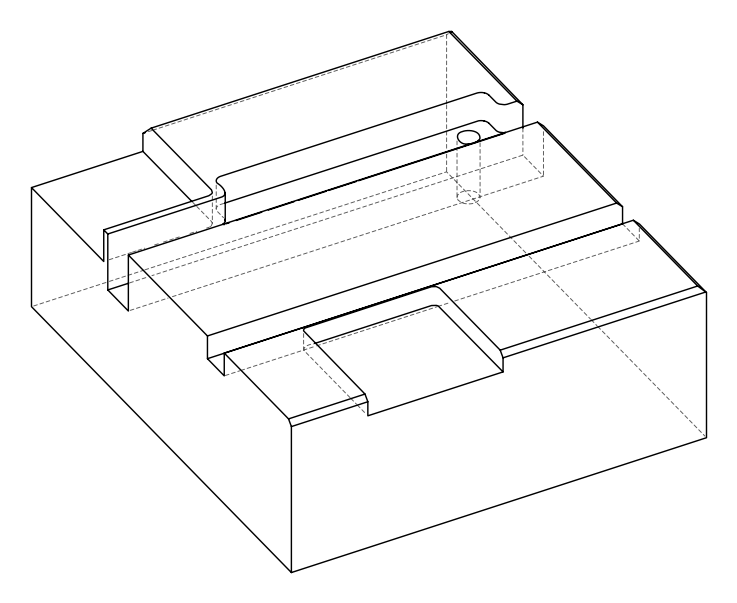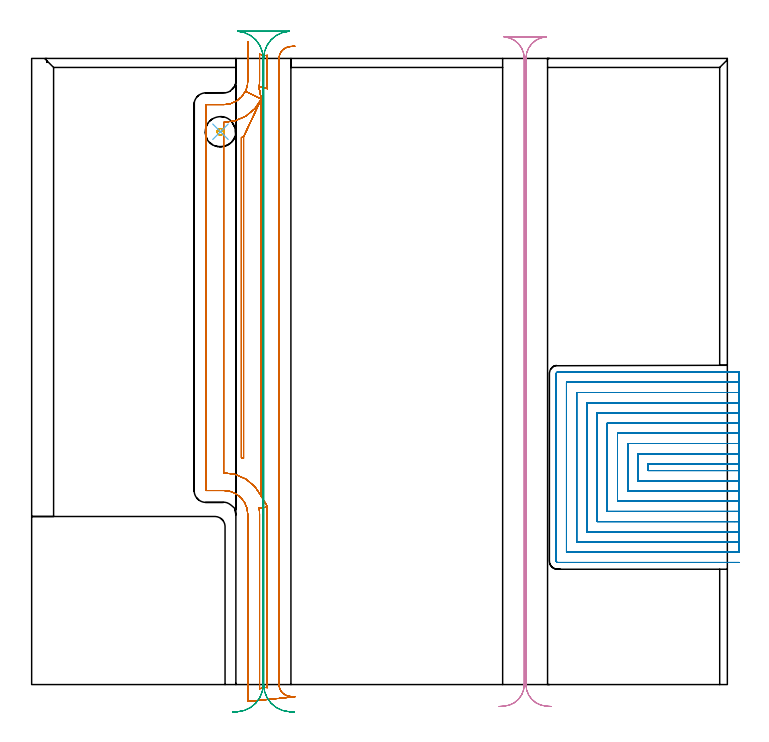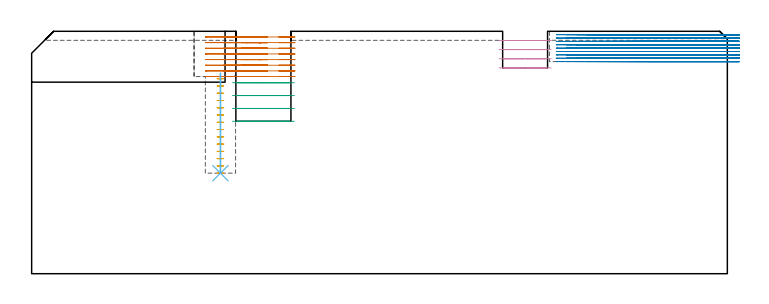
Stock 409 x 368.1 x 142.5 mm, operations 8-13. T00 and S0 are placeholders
(PLAN: 13 operations, 7 tool changes, 174.7 min)
(1 AREA_MILL | FG_CHAMFER_SURFACE | UGT0205_001 | 1.26 min | 717 mm3)
(2 AREA_MILL_1 | FG_CHAMFER_SURFACE_1 | UGT0205_001 | 2.18 min | 1845 mm3)
(3 AREA_MILL_2 | FG_CHAMFER_SURFACE_2 | UGT0205_001 | 1.95 min | 1679 mm3)
(4 AREA_MILL_3 | FG_CHAMFER_SURFACE_3 | UGT0205_001 | 10.97 min | 22871 mm3)
(5 AREA_MILL_4 | FG_CHAMFER_SURFACE_4 | UGT0205_001 | 3.01 min | 1857 mm3)
(6 AREA_MILL_5 | FG_CHAMFER_SURFACE_5 | UGT0205_001 | 1.85 min | 1497 mm3)
(7 MILL_CORNER_NOTCH_RECTANGULAR | CORNER_NOTCH_RECTANGULAR | NXT0201_010 | Follow Part, ap 2.5, ae 75% | 44.9 min | 335114 mm3)
(8 MILL_OPEN_POCKET | POCKET_OPEN | UGT0201_131 | Follow Part, ap 3.475, ae 75% | 34.13 min | 473803 mm3)
(9 MILL_SLOT | SLOT_PARTIAL_RECTANGULAR | NXT0201_009 | Follow Part, ap 2, ae 75% | 59.32 min | 223021 mm3)
(10 MILL_RECTANGULAR_SLOT | SLOT_RECTANGULAR | UGT0201_004 | Follow Part, ap 8, ae 75% | 7.02 min | 312820 mm3)
(11 MILL_RECTANGULAR_SLOT_1 | SLOT_RECTANGULAR_1 | UGT0201_109 | Follow Part, ap 6.35, ae 75% | 6.81 min | 208850 mm3)
(12 MILL_BLIND_HOLE_FROM_SOLID_MATERIAL | STEP1POCKET | UGT0201_131 | Spiral | 1.06 min | 14135 mm3)
(13 BORE_BLIND_HOLE | STEP1POCKET | UGT0332_075 | 0.24 min | 0 mm3)
(TOOL UGT0205_001 | Chamfer Mill 20 x 3 x 45 deg. | D20 FL50 Z2)
(TOOL NXT0201_010 | ENDMILL 10mm [2P460-1000-NA 1630] | D10 FL30 Z6)
(TOOL UGT0201_131 | Carbide End Mill 13.9 | D13.9 FL30 Z4)
(TOOL NXT0201_009 | ENDMILL 8mm [2P460-0800-NA 1630] | D8 FL26 Z6)
(TOOL UGT0201_004 | End Mill 32 mm | D32 FL53 Z6)
(TOOL UGT0201_109 | End Mill 25.4 mm | D25.4 FL25 Z2)
(TOOL UGT0332_075 | 17.75 mm Rough Boring Bar | D17.75)
(OP 8 MILL_OPEN_POCKET)
G17 G21 G94 G90
T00 M6
G54
G17 G0 G90 X127.05 Y378.05 S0 M3
G43 Z152.5 H0
Z139.175
G94 G1 Y375.05 F250.
Y354.9 F500.
G2 X125.648 Y348.805 R13.95
G1 X135.025 Y344.249
X133.644 Y351.061
G3 X134. Y354.9 R20.9
G1 Y370.658
G3 X138.62 Y369.926 R6.95
X138.5 Y368.1 R13.9
G1 Y350.268
G3 X133.644 Y351.061 R6.95
G1 X135.025 Y344.249
X124.6 Y322.055
G2 X123.3 Y321.628 R34.8
G1 Y133.372
G2 X124.6 Y132.946 R34.8
G1 Y322.055
X135.025 Y344.249
G2 X113.1 Y330.525 R24.375
G1 X112.875
Y124.475
G2 X135.025 Y110.751 R24.375
G1 X138.5 Y104.732
Y0.
G3 X138.62 Y-1.826 R13.9
X134. Y-2.558 R6.95
G1 Y100.1
G3 X133.644 Y103.939 R20.9
X138.5 Y104.732 R6.95
G1 X135.025 Y110.751
Y344.249
X125.648 Y348.805
G2 X113.1 Y340.95 R13.95
G1 X102.5
X102.47 Y340.952
X102.448 Y340.93
X102.45 Y340.9
Y114.1
X102.448 Y114.07
X102.47 Y114.048
X102.5 Y114.05
X113.1
G2 X127.05 Y100.1 R13.95
G1 Y-6.95
Y-9.95 F250.
X154.742 Y-7.198
X151.755 Y-6.92
G2 X145.45 Y0. R6.95 F500.
G1 Y368.1
G2 X150.726 Y374.845 R6.95
G1 X153.638 Y375.568 F250.
G0 X127.05 Y378.05 Z135.85
G1 Y375.05
Y354.9 F500.
G2 X125.648 Y348.805 R13.95
G1 X135.025 Y344.249
X133.644 Y351.061
G3 X134. Y354.9 R20.9
G1 Y370.658
G3 X138.62 Y369.926 R6.95
X138.5 Y368.1 R13.9
G1 Y350.268
G3 X133.644 Y351.061 R6.95
G1 X135.025 Y344.249
X124.6 Y322.055
G2 X123.3 Y321.628 R34.8
G1 Y133.372
G2 X124.6 Y132.946 R34.8
G1 Y322.055
X135.025 Y344.249
G2 X113.1 Y330.525 R24.375
G1 X112.875
Y124.475
G2 X135.025 Y110.751 R24.375
G1 X138.5 Y104.732
Y0.
G3 X138.62 Y-1.826 R13.9
X134. Y-2.558 R6.95
G1 Y100.1
G3 X133.644 Y103.939 R20.9
X138.5 Y104.732 R6.95
G1 X135.025 Y110.751
Y344.249
X125.648 Y348.805
G2 X113.1 Y340.95 R13.95
G1 X102.5
X102.47 Y340.952
X102.448 Y340.93
X102.45 Y340.9
Y114.1
X102.448 Y114.07
X102.47 Y114.048
X102.5 Y114.05
X113.1
G2 X127.05 Y100.1 R13.95
G1 Y-6.95
Y-9.95 F250.
X154.742 Y-7.198
X151.755 Y-6.92
G2 X145.45 Y0. R6.95 F500.
G1 Y368.1
G2 X151.755 Y375.02 R6.95
G1 X154.742 Y375.299 F250.
G0 X127.05 Y378.05 Z132.525
G1 Y375.05
Y354.9 F500.
G2 X125.648 Y348.805 R13.95
G1 X135.025 Y344.249
X133.644 Y351.061
G3 X134. Y354.9 R20.9
G1 Y370.658
G3 X138.62 Y369.926 R6.95
X138.5 Y368.1 R13.9
G1 Y350.268
G3 X133.644 Y351.061 R6.95
G1 X135.025 Y344.249
X124.6 Y322.055
G2 X123.3 Y321.628 R34.8
G1 Y133.372
G2 X124.6 Y132.946 R34.8
G1 Y322.055
X135.025 Y344.249
G2 X113.1 Y330.525 R24.375
G1 X112.875
Y124.475
G2 X135.025 Y110.751 R24.375
G1 X138.5 Y104.732
Y0.
G3 X138.62 Y-1.826 R13.9
X134. Y-2.558 R6.95
G1 Y100.1
G3 X133.644 Y103.939 R20.9
X138.5 Y104.732 R6.95
G1 X135.025 Y110.751
Y344.249
X125.648 Y348.805
G2 X113.1 Y340.95 R13.95
G1 X102.5
X102.47 Y340.952
X102.448 Y340.93
X102.45 Y340.9
Y114.1
X102.448 Y114.07
X102.47 Y114.048
X102.5 Y114.05
X113.1
G2 X127.05 Y100.1 R13.95
G1 Y-6.95
Y-9.95 F250.
X154.742 Y-7.198
X151.755 Y-6.92
G2 X145.45 Y0. R6.95 F500.
G1 Y368.1
G2 X151.755 Y375.02 R6.95
G1 X154.742 Y375.299 F250.
G0 X127.05 Y378.05 Z129.2
G1 Y375.05
Y354.9 F500.
G2 X125.648 Y348.805 R13.95
G1 X135.025 Y344.249
X133.644 Y351.061
G3 X134. Y354.9 R20.9
G1 Y370.658
G3 X138.62 Y369.926 R6.95
X138.5 Y368.1 R13.9
G1 Y350.268
G3 X133.644 Y351.061 R6.95
G1 X135.025 Y344.249
X124.6 Y322.055
G2 X123.3 Y321.628 R34.8
G1 Y133.372
G2 X124.6 Y132.946 R34.8
G1 Y322.055
X135.025 Y344.249
G2 X113.1 Y330.525 R24.375
G1 X112.875
Y124.475
G2 X135.025 Y110.751 R24.375
G1 X138.5 Y104.732
Y0.
G3 X138.62 Y-1.826 R13.9
X134. Y-2.558 R6.95
G1 Y100.1
G3 X133.644 Y103.939 R20.9
X138.5 Y104.732 R6.95
G1 X135.025 Y110.751
Y344.249
X125.648 Y348.805
G2 X113.1 Y340.95 R13.95
G1 X102.5
X102.47 Y340.952
X102.448 Y340.93
X102.45 Y340.9
Y114.1
X102.448 Y114.07
X102.47 Y114.048
X102.5 Y114.05
X113.1
G2 X127.05 Y100.1 R13.95
G1 Y-6.95
Y-9.95 F250.
X154.742 Y-7.198
X151.755 Y-6.92
G2 X145.45 Y0. R6.95 F500.
G1 Y368.1
G2 X151.755 Y375.02 R6.95
G1 X154.742 Y375.299 F250.
G0 X127.05 Y378.05 Z125.875
G1 Y375.05
Y354.9 F500.
G2 X125.648 Y348.805 R13.95
G1 X135.025 Y344.249
X133.644 Y351.061
G3 X134. Y354.9 R20.9
G1 Y370.658
G3 X138.62 Y369.926 R6.95
X138.5 Y368.1 R13.9
G1 Y350.268
G3 X133.644 Y351.061 R6.95
G1 X135.025 Y344.249
X124.6 Y322.055
G2 X123.3 Y321.628 R34.8
G1 Y133.372
G2 X124.6 Y132.946 R34.8
G1 Y322.055
X135.025 Y344.249
G2 X113.1 Y330.525 R24.375
G1 X112.875
Y124.475
G2 X135.025 Y110.751 R24.375
G1 X138.5 Y104.732
Y0.
G3 X138.62 Y-1.826 R13.9
X134. Y-2.558 R6.95
G1 Y100.1
G3 X133.644 Y103.939 R20.9
X138.5 Y104.732 R6.95
G1 X135.025 Y110.751
Y344.249
X125.648 Y348.805
G2 X113.1 Y340.95 R13.95
G1 X102.5
X102.47 Y340.952
X102.448 Y340.93
X102.45 Y340.9
Y114.1
X102.448 Y114.07
X102.47 Y114.048
X102.5 Y114.05
X113.1
G2 X127.05 Y100.1 R13.95
G1 Y-6.95
Y-9.95 F250.
X154.742 Y-7.198
X151.755 Y-6.92
G2 X145.45 Y0. R6.95 F500.
G1 Y368.1
G2 X151.755 Y375.02 R6.95
G1 X154.742 Y375.299 F250.
G0 X127.05 Y378.05 Z122.55
G1 Y375.05
Y354.9 F500.
G2 X125.648 Y348.805 R13.95
G1 X135.025 Y344.249
X133.644 Y351.061
G3 X134. Y354.9 R20.9
G1 Y370.658
G3 X138.62 Y369.926 R6.95
X138.5 Y368.1 R13.9
G1 Y350.268
G3 X133.644 Y351.061 R6.95
G1 X135.025 Y344.249
X124.6 Y322.055
G2 X123.3 Y321.628 R34.8
G1 Y133.372
G2 X124.6 Y132.946 R34.8
G1 Y322.055
X135.025 Y344.249
G2 X113.1 Y330.525 R24.375
G1 X112.875
Y124.475
G2 X135.025 Y110.751 R24.375
G1 X138.5 Y104.732
Y0.
G3 X138.62 Y-1.826 R13.9
X134. Y-2.558 R6.95
G1 Y100.1
G3 X133.644 Y103.939 R20.9
X138.5 Y104.732 R6.95
G1 X135.025 Y110.751
Y344.249
X125.648 Y348.805
G2 X113.1 Y340.95 R13.95
G1 X102.5
X102.47 Y340.952
X102.448 Y340.93
X102.45 Y340.9
Y114.1
X102.448 Y114.07
X102.47 Y114.048
X102.5 Y114.05
X113.1
G2 X127.05 Y100.1 R13.95
G1 Y-6.95
Y-9.95 F250.
X154.742 Y-7.198
X151.755 Y-6.92
G2 X145.45 Y0. R6.95 F500.
G1 Y368.1
G2 X151.755 Y375.02 R6.95
G1 X154.742 Y375.299 F250.
G0 X127.05 Y378.05 Z119.225
G1 Y375.05
Y354.9 F500.
G2 X125.648 Y348.805 R13.95
G1 X135.025 Y344.249
X133.644 Y351.061
G3 X134. Y354.9 R20.9
G1 Y370.658
G3 X138.62 Y369.926 R6.95
X138.5 Y368.1 R13.9
G1 Y350.268
G3 X133.644 Y351.061 R6.95
G1 X135.025 Y344.249
X124.6 Y322.055
G2 X123.3 Y321.628 R34.8
G1 Y133.372
G2 X124.6 Y132.946 R34.8
G1 Y322.055
X135.025 Y344.249
G2 X113.1 Y330.525 R24.375
G1 X112.875
Y124.475
G2 X135.025 Y110.751 R24.375
G1 X138.5 Y104.732
Y0.
G3 X138.62 Y-1.826 R13.9
X134. Y-2.558 R6.95
G1 Y100.1
G3 X133.644 Y103.939 R20.9
X138.5 Y104.732 R6.95
G1 X135.025 Y110.751
Y344.249
X125.648 Y348.805
G2 X113.1 Y340.95 R13.95
G1 X102.5
X102.47 Y340.952
X102.448 Y340.93
X102.45 Y340.9
Y114.1
X102.448 Y114.07
X102.47 Y114.048
X102.5 Y114.05
X113.1
G2 X127.05 Y100.1 R13.95
G1 Y-6.95
Y-9.95 F250.
X154.742 Y-7.198
X151.755 Y-6.92
G2 X145.45 Y0. R6.95 F500.
G1 Y368.1
G2 X151.755 Y375.02 R6.95
G1 X154.742 Y375.299 F250.
G0 X127.05 Y378.05 Z115.9
G1 Y375.05
Y354.9 F500.
G2 X125.648 Y348.805 R13.95
G1 X135.025 Y344.249
X133.644 Y351.061
G3 X134. Y354.9 R20.9
G1 Y370.658
G3 X138.62 Y369.926 R6.95
X138.5 Y368.1 R13.9
G1 Y350.268
G3 X133.644 Y351.061 R6.95
G1 X135.025 Y344.249
X124.6 Y322.055
G2 X123.3 Y321.628 R34.8
G1 Y133.372
G2 X124.6 Y132.946 R34.8
G1 Y322.055
X135.025 Y344.249
G2 X113.1 Y330.525 R24.375
G1 X112.875
Y124.475
G2 X135.025 Y110.751 R24.375
G1 X138.5 Y104.732
Y0.
G3 X138.62 Y-1.826 R13.9
X134. Y-2.558 R6.95
G1 Y100.1
G3 X133.644 Y103.939 R20.9
X138.5 Y104.732 R6.95
G1 X135.025 Y110.751
Y344.249
X125.648 Y348.805
G2 X113.1 Y340.95 R13.95
G1 X102.5
X102.47 Y340.952
X102.448 Y340.93
X102.45 Y340.9
Y114.1
X102.448 Y114.07
X102.47 Y114.048
X102.5 Y114.05
X113.1
G2 X127.05 Y100.1 R13.95
G1 Y-6.95
Y-9.95 F250.
X154.742 Y-7.198
X151.755 Y-6.92
G2 X145.45 Y0. R6.95 F500.
G1 Y368.1
G2 X151.755 Y375.02 R6.95
G1 X154.742 Y375.299 F250.
G0 Z152.5
M5
M2
(OP 9 MILL_SLOT)
G17 G21 G94 G90
T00 M6
G54
G17 G0 G90 X416. Y129.7 S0 M3
G43 Z152.5 H1
Z140.522
G94 G1 X413. F250.
X362.4 F500.
Y125.8
X413.
X416. F250.
Y135.7
X413.
X356.4 F500.
Y119.8
X413.
X416. F250.
Y141.7
X413.
X350.4 F500.
Y113.8
X413.
X416. F250.
Y147.7
X413.
X344.4 F500.
Y107.8
X413.
X416. F250.
Y153.7
X413.
X338.4 F500.
Y101.8
X413.
X416. F250.
Y159.7
X413.
X332.4 F500.
Y95.8
X413.
X416. F250.
Y165.7
X413.
X326.4 F500.
Y89.8
X413.
X416. F250.
Y171.7
X413.
X320.4 F500.
Y83.8
X413.
X416. F250.
Y177.7
X413.
X314.4 F500.
Y77.8
X413.
X416. F250.
Y183.7
X413.
X309.2 F500.
G3 X308.4 Y182.9 R0.8
G1 Y72.6
G3 X309.2 Y71.8 R0.8
G1 X413.
X416. F250.
G0 Y129.7 Z138.544
G1 X413.
X362.4 F500.
Y125.8
X413.
X416. F250.
Y135.7
X413.
X356.4 F500.
Y119.8
X413.
X416. F250.
Y141.7
X413.
X350.4 F500.
Y113.8
X413.
X416. F250.
Y147.7
X413.
X344.4 F500.
Y107.8
X413.
X416. F250.
Y153.7
X413.
X338.4 F500.
Y101.8
X413.
X416. F250.
Y159.7
X413.
X332.4 F500.
Y95.8
X413.
X416. F250.
Y165.7
X413.
X326.4 F500.
Y89.8
X413.
X416. F250.
Y171.7
X413.
X320.4 F500.
Y83.8
X413.
X416. F250.
Y177.7
X413.
X314.4 F500.
Y77.8
X413.
X416. F250.
Y183.7
X413.
X309.2 F500.
G3 X308.4 Y182.9 R0.8
G1 Y72.6
G3 X309.2 Y71.8 R0.8
G1 X413.
X416. F250.
G0 Y129.7 Z136.567
G1 X413.
X362.4 F500.
Y125.8
X413.
X416. F250.
Y135.7
X413.
X356.4 F500.
Y119.8
X413.
X416. F250.
Y141.7
X413.
X350.4 F500.
Y113.8
X413.
X416. F250.
Y147.7
X413.
X344.4 F500.
Y107.8
X413.
X416. F250.
Y153.7
X413.
X338.4 F500.
Y101.8
X413.
X416. F250.
Y159.7
X413.
X332.4 F500.
Y95.8
X413.
X416. F250.
Y165.7
X413.
X326.4 F500.
Y89.8
X413.
X416. F250.
Y171.7
X413.
X320.4 F500.
Y83.8
X413.
X416. F250.
Y177.7
X413.
X314.4 F500.
Y77.8
X413.
X416. F250.
Y183.7
X413.
X309.2 F500.
G3 X308.4 Y182.9 R0.8
G1 Y72.6
G3 X309.2 Y71.8 R0.8
G1 X413.
X416. F250.
G0 Y129.7 Z134.589
G1 X413.
X362.4 F500.
Y125.8
X413.
X416. F250.
Y135.7
X413.
X356.4 F500.
Y119.8
X413.
X416. F250.
Y141.7
X413.
X350.4 F500.
Y113.8
X413.
X416. F250.
Y147.7
X413.
X344.4 F500.
Y107.8
X413.
X416. F250.
Y153.7
X413.
X338.4 F500.
Y101.8
X413.
X416. F250.
Y159.7
X413.
X332.4 F500.
Y95.8
X413.
X416. F250.
Y165.7
X413.
X326.4 F500.
Y89.8
X413.
X416. F250.
Y171.7
X413.
X320.4 F500.
Y83.8
X413.
X416. F250.
Y177.7
X413.
X314.4 F500.
Y77.8
X413.
X416. F250.
Y183.7
X413.
X309.2 F500.
G3 X308.4 Y182.9 R0.8
G1 Y72.6
G3 X309.2 Y71.8 R0.8
G1 X413.
X416. F250.
G0 Y129.7 Z132.611
G1 X413.
X362.4 F500.
Y125.8
X413.
X416. F250.
Y135.7
X413.
X356.4 F500.
Y119.8
X413.
X416. F250.
Y141.7
X413.
X350.4 F500.
Y113.8
X413.
X416. F250.
Y147.7
X413.
X344.4 F500.
Y107.8
X413.
X416. F250.
Y153.7
X413.
X338.4 F500.
Y101.8
X413.
X416. F250.
Y159.7
X413.
X332.4 F500.
Y95.8
X413.
X416. F250.
Y165.7
X413.
X326.4 F500.
Y89.8
X413.
X416. F250.
Y171.7
X413.
X320.4 F500.
Y83.8
X413.
X416. F250.
Y177.7
X413.
X314.4 F500.
Y77.8
X413.
X416. F250.
Y183.7
X413.
X309.2 F500.
G3 X308.4 Y182.9 R0.8
G1 Y72.6
G3 X309.2 Y71.8 R0.8
G1 X413.
X416. F250.
G0 Y129.7 Z130.633
G1 X413.
X362.4 F500.
Y125.8
X413.
X416. F250.
Y135.7
X413.
X356.4 F500.
Y119.8
X413.
X416. F250.
Y141.7
X413.
X350.4 F500.
Y113.8
X413.
X416. F250.
Y147.7
X413.
X344.4 F500.
Y107.8
X413.
X416. F250.
Y153.7
X413.
X338.4 F500.
Y101.8
X413.
X416. F250.
Y159.7
X413.
X332.4 F500.
Y95.8
X413.
X416. F250.
Y165.7
X413.
X326.4 F500.
Y89.8
X413.
X416. F250.
Y171.7
X413.
X320.4 F500.
Y83.8
X413.
X416. F250.
Y177.7
X413.
X314.4 F500.
Y77.8
X413.
X416. F250.
Y183.7
X413.
X309.2 F500.
G3 X308.4 Y182.9 R0.8
G1 Y72.6
G3 X309.2 Y71.8 R0.8
G1 X413.
X416. F250.
G0 Y129.7 Z128.656
G1 X413.
X362.4 F500.
Y125.8
X413.
X416. F250.
Y135.7
X413.
X356.4 F500.
Y119.8
X413.
X416. F250.
Y141.7
X413.
X350.4 F500.
Y113.8
X413.
X416. F250.
Y147.7
X413.
X344.4 F500.
Y107.8
X413.
X416. F250.
Y153.7
X413.
X338.4 F500.
Y101.8
X413.
X416. F250.
Y159.7
X413.
X332.4 F500.
Y95.8
X413.
X416. F250.
Y165.7
X413.
X326.4 F500.
Y89.8
X413.
X416. F250.
Y171.7
X413.
X320.4 F500.
Y83.8
X413.
X416. F250.
Y177.7
X413.
X314.4 F500.
Y77.8
X413.
X416. F250.
Y183.7
X413.
X309.2 F500.
G3 X308.4 Y182.9 R0.8
G1 Y72.6
G3 X309.2 Y71.8 R0.8
G1 X413.
X416. F250.
G0 Y129.7 Z126.678
G1 X413.
X362.4 F500.
Y125.8
X413.
X416. F250.
Y135.7
X413.
X356.4 F500.
Y119.8
X413.
X416. F250.
Y141.7
X413.
X350.4 F500.
Y113.8
X413.
X416. F250.
Y147.7
X413.
X344.4 F500.
Y107.8
X413.
X416. F250.
Y153.7
X413.
X338.4 F500.
Y101.8
X413.
X416. F250.
Y159.7
X413.
X332.4 F500.
Y95.8
X413.
X416. F250.
Y165.7
X413.
X326.4 F500.
Y89.8
X413.
X416. F250.
Y171.7
X413.
X320.4 F500.
Y83.8
X413.
X416. F250.
Y177.7
X413.
X314.4 F500.
Y77.8
X413.
X416. F250.
Y183.7
X413.
X309.2 F500.
G3 X308.4 Y182.9 R0.8
G1 Y72.6
G3 X309.2 Y71.8 R0.8
G1 X413.
X416. F250.
G0 Y129.7 Z124.7
G1 X413.
X362.4 F500.
Y125.8
X413.
X416. F250.
Y135.7
X413.
X356.4 F500.
Y119.8
X413.
X416. F250.
Y141.7
X413.
X350.4 F500.
Y113.8
X413.
X416. F250.
Y147.7
X413.
X344.4 F500.
Y107.8
X413.
X416. F250.
Y153.7
X413.
X338.4 F500.
Y101.8
X413.
X416. F250.
Y159.7
X413.
X332.4 F500.
Y95.8
X413.
X416. F250.
Y165.7
X413.
X326.4 F500.
Y89.8
X413.
X416. F250.
Y171.7
X413.
X320.4 F500.
Y83.8
X413.
X416. F250.
Y177.7
X413.
X314.4 F500.
Y77.8
X413.
X416. F250.
Y183.7
X413.
X309.2 F500.
G3 X308.4 Y182.9 R0.8
G1 Y72.6
G3 X309.2 Y71.8 R0.8
G1 X413.
X416. F250.
G0 Z152.5
M5
M2
(OP 10 MILL_RECTANGULAR_SLOT)
G17 G21 G94 G90
T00 M6
G54
G17 G0 G90 X154.415 Y-16.154 S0 M3
G43 Z152.5 H0
Z112.271
G94 G1 X151.421 Y-15.97 F250.
G2 X136.4 Y0. R16. F500.
G1 Y368.1
G2 X151.42 Y384.07 R16.
G1 Y384.1
X121.08
Y384.07
G2 X136.1 Y368.1 R16.
G1 Y0.
G2 X121.079 Y-15.97 R16.
G1 X118.085 Y-16.154 F250.
G0 X154.415 Z104.714
G1 X151.421 Y-15.97
G2 X136.4 Y0. R16. F500.
G1 Y368.1
G2 X151.42 Y384.07 R16.
G1 Y384.1
X121.08
Y384.07
G2 X136.1 Y368.1 R16.
G1 Y0.
G2 X121.079 Y-15.97 R16.
G1 X118.085 Y-16.154 F250.
G0 X154.415 Z97.157
G1 X151.421 Y-15.97
G2 X136.4 Y0. R16. F500.
G1 Y368.1
G2 X151.42 Y384.07 R16.
G1 Y384.1
X121.08
Y384.07
G2 X136.1 Y368.1 R16.
G1 Y0.
G2 X121.079 Y-15.97 R16.
G1 X118.085 Y-16.154 F250.
G0 X154.415 Z89.6
G1 X151.421 Y-15.97
G2 X136.4 Y0. R16. F500.
G1 Y368.1
G2 X151.42 Y384.07 R16.
G1 Y384.1
X121.08
Y384.07
G2 X136.1 Y368.1 R16.
G1 Y0.
G2 X121.079 Y-15.97 R16.
G1 X118.085 Y-16.154 F250.
G0 Z152.5
M5
M2
(OP 11 MILL_RECTANGULAR_SLOT_1)
G17 G21 G94 G90
T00 M6
G54
G17 G0 G90 X305.421 Y-12.876 S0 M3
G43 Z152.5 H0
Z137.125
G94 G1 X302.428 Y-12.67 F250.
G2 X290.6 Y0. R12.7 F500.
G1 Y368.1
G2 X302.427 Y380.77 R12.7
G1 Y380.8
X277.773
Y380.77
G2 X289.6 Y368.1 R12.7
G1 Y0.
G2 X277.772 Y-12.67 R12.7
G1 X274.779 Y-12.876 F250.
G0 X305.421 Z131.75
G1 X302.428 Y-12.67
G2 X290.6 Y0. R12.7 F500.
G1 Y368.1
G2 X302.427 Y380.77 R12.7
G1 Y380.8
X277.773
Y380.77
G2 X289.6 Y368.1 R12.7
G1 Y0.
G2 X277.772 Y-12.67 R12.7
G1 X274.779 Y-12.876 F250.
G0 X305.421 Z126.375
G1 X302.428 Y-12.67
G2 X290.6 Y0. R12.7 F500.
G1 Y368.1
G2 X302.427 Y380.77 R12.7
G1 Y380.8
X277.773
Y380.77
G2 X289.6 Y368.1 R12.7
G1 Y0.
G2 X277.772 Y-12.67 R12.7
G1 X274.779 Y-12.876 F250.
G0 X305.421 Z121.
G1 X302.428 Y-12.67
G2 X290.6 Y0. R12.7 F500.
G1 Y368.1
G2 X302.427 Y380.77 R12.7
G1 Y380.8
X277.773
Y380.77
G2 X289.6 Y368.1 R12.7
G1 Y0.
G2 X277.772 Y-12.67 R12.7
G1 X274.779 Y-12.876 F250.
G0 Z152.5
M5
M2
(OP 12 MILL_BLIND_HOLE_FROM_SOLID_MATERIAL)
G17 G21 G94 G90
T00 M6
G54
G17 G0 G90 X111. Y325. S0 M3
G43 Z152.5 H0
Z114.629
G94 G3 X111.881 Y326.069 R0.898 F250.
X110.628 Y326.914 R1.069
X109.086 Y324.628 R1.95
X110.628 Y326.914 R-1.95
X109.857 Y325.771 R0.975
X111. Y325. R0.975
G0 Z110.357
G3 X111.881 Y326.069 R0.898
X110.628 Y326.914 R1.069
X109.086 Y324.628 R1.95
X110.628 Y326.914 R-1.95
X109.857 Y325.771 R0.975
X111. Y325. R0.975
G0 Z106.086
G3 X111.881 Y326.069 R0.898
X110.628 Y326.914 R1.069
X109.086 Y324.628 R1.95
X110.628 Y326.914 R-1.95
X109.857 Y325.771 R0.975
X111. Y325. R0.975
G0 Z101.814
G3 X111.881 Y326.069 R0.898
X110.628 Y326.914 R1.069
X109.086 Y324.628 R1.95
X110.628 Y326.914 R-1.95
X109.857 Y325.771 R0.975
X111. Y325. R0.975
G0 Z97.543
G3 X111.881 Y326.069 R0.898
X110.628 Y326.914 R1.069
X109.086 Y324.628 R1.95
X110.628 Y326.914 R-1.95
X109.857 Y325.771 R0.975
X111. Y325. R0.975
G0 Z93.271
G3 X111.881 Y326.069 R0.898
X110.628 Y326.914 R1.069
X109.086 Y324.628 R1.95
X110.628 Y326.914 R-1.95
X109.857 Y325.771 R0.975
X111. Y325. R0.975
G0 Z89.
G3 X111.881 Y326.069 R0.898
X110.628 Y326.914 R1.069
X109.086 Y324.628 R1.95
X110.628 Y326.914 R-1.95
X109.857 Y325.771 R0.975
X111. Y325. R0.975
G0 Z84.729
G3 X111.881 Y326.069 R0.898
X110.628 Y326.914 R1.069
X109.086 Y324.628 R1.95
X110.628 Y326.914 R-1.95
X109.857 Y325.771 R0.975
X111. Y325. R0.975
G0 Z80.457
G3 X111.881 Y326.069 R0.898
X110.628 Y326.914 R1.069
X109.086 Y324.628 R1.95
X110.628 Y326.914 R-1.95
X109.857 Y325.771 R0.975
X111. Y325. R0.975
G0 Z76.186
G3 X111.881 Y326.069 R0.898
X110.628 Y326.914 R1.069
X109.086 Y324.628 R1.95
X110.628 Y326.914 R-1.95
X109.857 Y325.771 R0.975
X111. Y325. R0.975
G0 Z71.914
G3 X111.881 Y326.069 R0.898
X110.628 Y326.914 R1.069
X109.086 Y324.628 R1.95
X110.628 Y326.914 R-1.95
X109.857 Y325.771 R0.975
X111. Y325. R0.975
G0 Z67.643
G3 X111.881 Y326.069 R0.898
X110.628 Y326.914 R1.069
X109.086 Y324.628 R1.95
X110.628 Y326.914 R-1.95
X109.857 Y325.771 R0.975
X111. Y325. R0.975
G0 Z63.371
G3 X111.881 Y326.069 R0.898
X110.628 Y326.914 R1.069
X109.086 Y324.628 R1.95
X110.628 Y326.914 R-1.95
X109.857 Y325.771 R0.975
X111. Y325. R0.975
G0 Z59.1
G3 X111.881 Y326.069 R0.898
X110.628 Y326.914 R1.069
X109.086 Y324.628 R1.95
X110.628 Y326.914 R-1.95
X109.857 Y325.771 R0.975
X111. Y325. R0.975
G0 Z152.5
M5
M2
(OP 13 BORE_BLIND_HOLE)
G17 G21 G94 G90
T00 M6
G54
G17 G0 G90 X111. Y325. S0 M3
G43 Z152.5 H0
G94 G85 G98 Z59.1 F250. R117.9
G80
M5
M2
